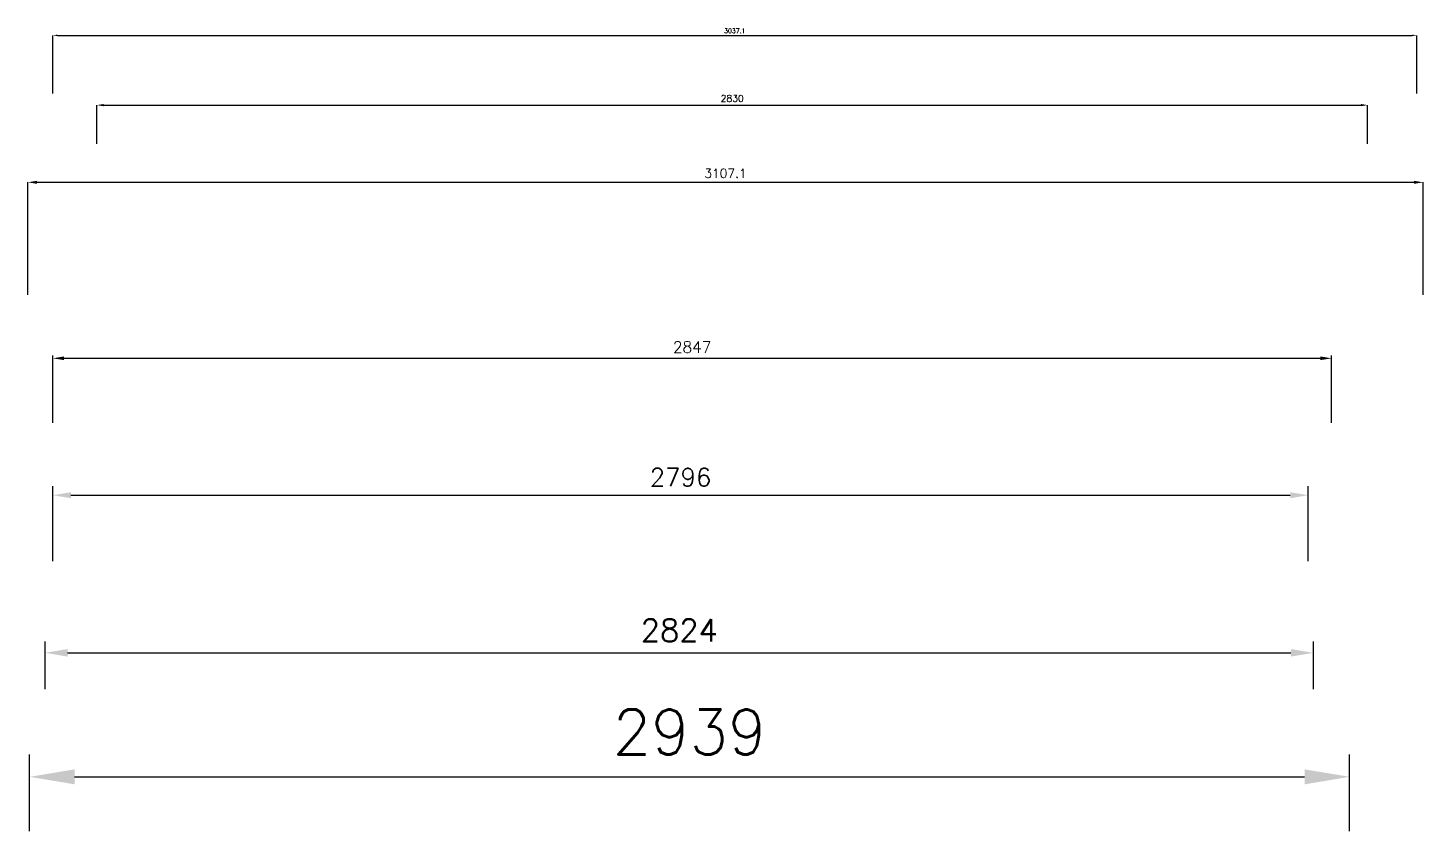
# Model space of a CAD drawing. Header units: inches. Extents: x 8 to 28272, y -1673 to 6287.
# Drawn here: x 8 to 3115, y 4 to 1792 of the extents above; entities that cross this region are included whole.
import ezdxf

# ---------------------------------------------------------------- set-up
doc = ezdxf.new("R2010")
doc.units = ezdxf.units.IN
doc.header["$MEASUREMENT"] = 0
doc.layers.add('COTAS', color=2, linetype='Continuous')
doc.styles.add('ROMANS', font='romans')
doc.dimstyles.new('10M', dxfattribs={"dimscale": 2, "dimtxt": 10, "dimasz": 10, "dimexe": 0, "dimexo": 0, "dimgap": 5, "dimtad": 3, "dimdec": 1, "dimzin": 12, "dimdsep": 46, "dimtxsty": 'ROMANS', "dimcen": 0, "dimclrd": 2, "dimclre": 2, "dimclrt": 3, "dimazin": 0, "dimtfac": 1, "dimtdec": 1, "dimtmove": 2, "dimatfit": 3, "dimfxl": 1, "dimtolj": 1, "dimtzin": 0, "dimlwd": -1, "dimlwe": -1, "dimarcsym": 0})
doc.dimstyles.new('12.5M', dxfattribs={"dimtxt": 25, "dimasz": 25, "dimexe": 6.25, "dimexo": 0, "dimgap": 12.5, "dimtad": 3, "dimdec": 0, "dimzin": 12, "dimdsep": 46, "dimtxsty": 'ROMANS', "dimcen": 50, "dimdle": 50, "dimclrd": 256, "dimclre": 256, "dimclrt": 3, "dimazin": 0, "dimtfac": 1, "dimtdec": 0, "dimtmove": 2, "dimatfit": 3, "dimfxl": 1, "dimtolj": 1, "dimtzin": 4, "dimlwd": -1, "dimlwe": -1, "dimarcsym": 0})
doc.dimstyles.new('20M', dxfattribs={"dimtxt": 40, "dimasz": 40, "dimexe": 20, "dimexo": 3, "dimgap": 20, "dimtad": 3, "dimdec": 0, "dimzin": 12, "dimdsep": 46, "dimtxsty": 'ROMANS', "dimcen": 0.09, "dimclrd": 256, "dimclre": 256, "dimclrt": 3, "dimazin": 3, "dimtfac": 1, "dimtdec": 0, "dimtmove": 2, "dimatfit": 3, "dimfxl": 1, "dimtolj": 1, "dimtzin": 0, "dimlwd": -1, "dimlwe": -1, "dimarcsym": 0})
doc.dimstyles.new('25M', dxfattribs={"dimtxt": 50, "dimasz": 50, "dimexe": 25, "dimexo": 0, "dimgap": 25, "dimtad": 3, "dimdec": 0, "dimzin": 12, "dimdsep": 46, "dimtxsty": 'ROMANS', "dimcen": 50, "dimclrd": 256, "dimclre": 256, "dimclrt": 3, "dimazin": 0, "dimtfac": 1, "dimtdec": 0, "dimtmove": 2, "dimatfit": 3, "dimfxl": 1, "dimtolj": 1, "dimtzin": 4, "dimlwd": -1, "dimlwe": -1, "dimarcsym": 0})
doc.dimstyles.new('50M', dxfattribs={"dimtxt": 100, "dimasz": 100, "dimexe": 50, "dimexo": 0, "dimgap": 50, "dimtad": 3, "dimdec": 0, "dimzin": 12, "dimdsep": 46, "dimtxsty": 'ROMANS', "dimcen": 0, "dimdle": 50, "dimclrd": 256, "dimclre": 256, "dimclrt": 3, "dimazin": 0, "dimtfac": 1, "dimtdec": 0, "dimtmove": 2, "dimatfit": 3, "dimfxl": 1, "dimtolj": 1, "dimtzin": 0, "dimlwd": -1, "dimlwe": -1, "dimarcsym": 0})
doc.dimstyles.new('5M', dxfattribs={"dimtxt": 10, "dimasz": 10, "dimexe": 0, "dimexo": 3, "dimgap": 5, "dimtad": 3, "dimdec": 1, "dimzin": 12, "dimdsep": 46, "dimtxsty": 'ROMANS', "dimcen": 0, "dimclrd": 2, "dimclre": 2, "dimclrt": 3, "dimazin": 0, "dimtfac": 1, "dimtdec": 1, "dimtmove": 2, "dimatfit": 3, "dimfxl": 1, "dimtolj": 1, "dimtzin": 0, "dimlwd": -1, "dimlwe": -1, "dimarcsym": 0})
doc.dimstyles.new('7.5M', dxfattribs={"dimtxt": 15, "dimasz": 15, "dimexe": 0, "dimexo": 0, "dimgap": 7.5, "dimtad": 3, "dimdec": 0, "dimzin": 12, "dimdsep": 46, "dimtxsty": 'ROMANS', "dimcen": 0, "dimclrd": 2, "dimclre": 2, "dimclrt": 3, "dimazin": 3, "dimtfac": 1, "dimtdec": 0, "dimtmove": 2, "dimatfit": 3, "dimfxl": 1, "dimtolj": 1, "dimtzin": 0, "dimlwd": -1, "dimlwe": -1, "dimarcsym": 0})

# ---------------------------------------------------------------- blocks, each defined once
blk = doc.blocks.new('*D1')
at = {"layer": 'COTAS', "color": 2}
for p, q in [((7.8, 1198.1), (7.8, 1448.5)), ((27.8, 1448.5), (3094.9, 1448.5)), ((3114.9, 1198.1), (3114.9, 1448.5))]:
    blk.add_line(p, q, dxfattribs=at)
for points in [[(27.8, 1451.8), (27.8, 1445.1), (7.8, 1448.5)], [(3094.9, 1445.1), (3094.9, 1451.8), (3114.9, 1448.5)]]:
    blk.add_solid(points, dxfattribs=at)
at = {"layer": 'Defpoints', "color": 0}
for p in [(3114.9, 1448.5), (7.8, 1198.1), (3114.9, 1198.1)]:
    blk.add_point(p, dxfattribs=at)
at = {"layer": 'COTAS', "color": 3, "insert": (1561.3, 1468.5), "char_height": 20, "attachment_point": 5, "style": 'ROMANS'}
blk.add_mtext('\\A1;3107.1', dxfattribs=at)
blk = doc.blocks.new('*D2')
at = {"layer": 'COTAS'}
for p, q in [((63.5, 912.8), (63.5, 1062.9)), ((88.5, 1056.6), (2885.8, 1056.6)), ((2910.8, 912.8), (2910.8, 1062.9))]:
    blk.add_line(p, q, dxfattribs=at)
for points in [[(88.5, 1060.8), (88.5, 1052.5), (63.5, 1056.6)], [(2885.8, 1052.5), (2885.8, 1060.8), (2910.8, 1056.6)]]:
    blk.add_solid(points, dxfattribs=at)
at = {"layer": 'Defpoints', "color": 0}
for p in [(2910.8, 1056.6), (63.5, 912.8), (2910.8, 912.8)]:
    blk.add_point(p, dxfattribs=at)
at = {"layer": 'COTAS', "color": 3, "insert": (1487.1, 1081.6), "char_height": 25, "attachment_point": 5, "style": 'ROMANS'}
blk.add_mtext('\\A1;2847', dxfattribs=at)
blk = doc.blocks.new('*D3')
at = {"layer": 'COTAS'}
for p, q in [((63.5, 605.2), (63.5, 771.8)), ((103.5, 751.8), (2819, 751.8)), ((2859, 605.2), (2859, 771.8))]:
    blk.add_line(p, q, dxfattribs=at)
for points in [[(103.5, 758.4), (103.5, 745.1), (63.5, 751.8)], [(2819, 745.1), (2819, 758.4), (2859, 751.8)]]:
    blk.add_solid(points, dxfattribs=at)
at = {"layer": 'Defpoints', "color": 0}
for p in [(2859, 751.8), (63.5, 602.2), (2859, 602.2)]:
    blk.add_point(p, dxfattribs=at)
at = {"layer": 'COTAS', "color": 3, "insert": (1461.2, 791.8), "char_height": 40, "attachment_point": 5, "style": 'ROMANS'}
blk.add_mtext('\\A1;2796', dxfattribs=at)
blk = doc.blocks.new('*D4')
at = {"layer": 'COTAS'}
for p, q in [((46.2, 320.3), (46.2, 425.9)), ((2870.5, 320.3), (2870.5, 425.9)), ((96.2, 400.9), (2820.5, 400.9))]:
    blk.add_line(p, q, dxfattribs=at)
for points in [[(96.2, 409.2), (96.2, 392.5), (46.2, 400.9)], [(2820.5, 392.5), (2820.5, 409.2), (2870.5, 400.9)]]:
    blk.add_solid(points, dxfattribs=at)
at = {"layer": 'Defpoints', "color": 0}
for p in [(2870.5, 400.9), (46.2, 320.3), (2870.5, 320.3)]:
    blk.add_point(p, dxfattribs=at)
at = {"layer": 'COTAS', "color": 3, "insert": (1458.4, 450.9), "char_height": 50, "attachment_point": 5, "style": 'ROMANS'}
blk.add_mtext('\\A1;2824', dxfattribs=at)
blk = doc.blocks.new('*D5')
at = {"layer": 'COTAS'}
for p, q in [((11.7, 4), (11.7, 174.8)), ((2951, 4), (2951, 174.8)), ((111.7, 124.8), (2851, 124.8))]:
    blk.add_line(p, q, dxfattribs=at)
for points in [[(111.7, 141.4), (111.7, 108.1), (11.7, 124.8)], [(2851, 108.1), (2851, 141.4), (2951, 124.8)]]:
    blk.add_solid(points, dxfattribs=at)
at = {"layer": 'Defpoints', "color": 0}
for p in [(2951, 124.8), (11.7, 4), (2951, 4)]:
    blk.add_point(p, dxfattribs=at)
at = {"layer": 'COTAS', "color": 3, "insert": (1481.4, 224.8), "char_height": 100, "attachment_point": 5, "style": 'ROMANS'}
blk.add_mtext('\\A1;2939', dxfattribs=at)
blk = doc.blocks.new('*D6')
at = {"layer": 'COTAS', "color": 2}
for p, q in [((63.5, 1646.3), (63.5, 1775.6)), ((73.5, 1775.6), (3090.6, 1775.6)), ((3100.6, 1646.3), (3100.6, 1775.6))]:
    blk.add_line(p, q, dxfattribs=at)
for points in [[(73.5, 1777.3), (73.5, 1774), (63.5, 1775.6)], [(3090.6, 1774), (3090.6, 1777.3), (3100.6, 1775.6)]]:
    blk.add_solid(points, dxfattribs=at)
at = {"layer": 'Defpoints', "color": 0}
for p in [(3100.6, 1775.6), (63.5, 1643.3), (3100.6, 1643.3)]:
    blk.add_point(p, dxfattribs=at)
at = {"layer": 'COTAS', "color": 3, "insert": (1582, 1785.6), "char_height": 10, "attachment_point": 5, "style": 'ROMANS'}
blk.add_mtext('\\A1;3037.1', dxfattribs=at)
blk = doc.blocks.new('*D7')
at = {"layer": 'COTAS', "color": 2}
for p, q in [((161.3, 1534), (161.3, 1620.3)), ((176.3, 1620.3), (2976.3, 1620.3)), ((2991.3, 1534), (2991.3, 1620.3))]:
    blk.add_line(p, q, dxfattribs=at)
for points in [[(176.3, 1622.8), (176.3, 1617.8), (161.3, 1620.3)], [(2976.3, 1617.8), (2976.3, 1622.8), (2991.3, 1620.3)]]:
    blk.add_solid(points, dxfattribs=at)
at = {"layer": 'Defpoints', "color": 0}
for p in [(2991.3, 1620.3), (161.3, 1534), (2991.3, 1534)]:
    blk.add_point(p, dxfattribs=at)
at = {"layer": 'COTAS', "color": 3, "insert": (1576.3, 1635.3), "char_height": 15, "attachment_point": 5, "style": 'ROMANS'}
blk.add_mtext('\\A1;2830', dxfattribs=at)

msp = doc.modelspace()

# ---------------------------------------------------------------- dimensions: what is measured, and where the dimension line sits
at = {"layer": 'COTAS'}
for base, p1, p2, dimstyle, picture, middle in [((3100.6, 1775.64), (63.47, 1643.34), (3100.6, 1643.34), '5M', '*D6', (1582.03, 1785.64)), ((2991.31, 1620.33), (161.26, 1534.05), (2991.31, 1534.05), '7.5M', '*D7', (1576.28, 1635.33)), ((3114.86, 1448.46), (7.79, 1198.12), (3114.86, 1198.12), '10M', '*D1', (1561.33, 1468.46)), ((2910.78, 1056.62), (63.47, 912.82), (2910.78, 912.82), '12.5M', '*D2', (1487.12, 1081.62)), ((2859.01, 751.76), (63.47, 602.2), (2859.01, 602.2), '20M', '*D3', (1461.24, 791.76)), ((2870.51, 400.88), (46.21, 320.35), (2870.51, 320.35), '25M', '*D4', (1458.36, 450.88)), ((2951.04, 124.78), (11.7, 3.98), (2951.04, 3.98), '50M', '*D5', (1481.37, 224.78))]:
    dim = msp.add_linear_dim(base=base, p1=p1, p2=p2, dimstyle=dimstyle, dxfattribs=at)
    dim.commit()
    dim.dimension.update_dxf_attribs({"geometry": picture, "text_midpoint": middle})

doc.saveas('drawing.dxf')
